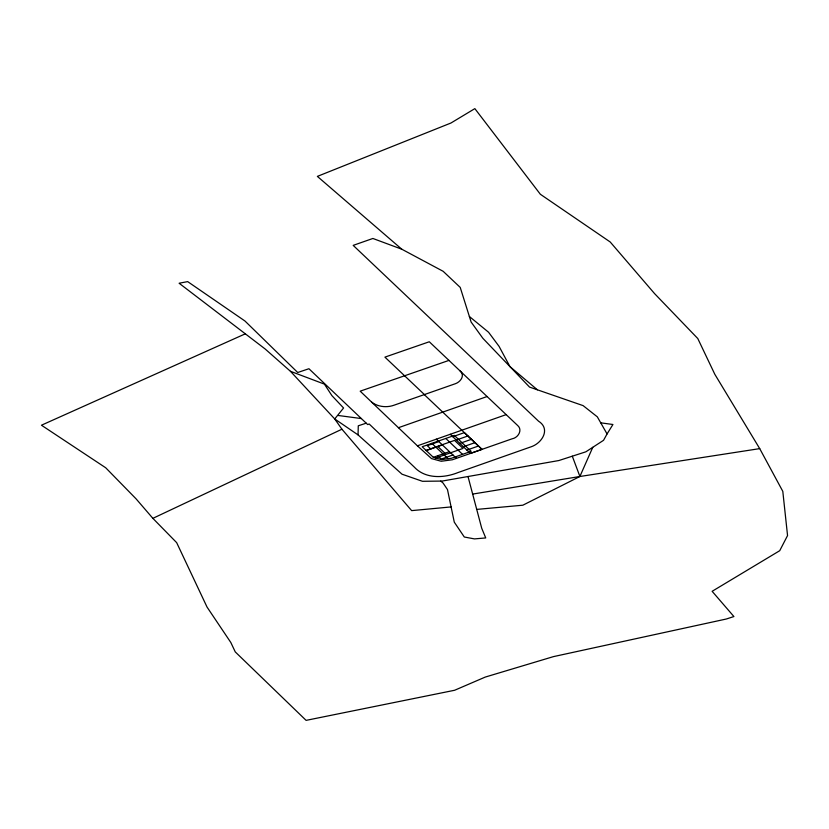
<?xml version="1.0" encoding="UTF-8"?>
<svg xmlns="http://www.w3.org/2000/svg" width="829" height="829" viewBox="0 0 829 829"><rect width="100%" height="100%" fill="white"/><g stroke="black" fill="none" stroke-linecap="round" stroke-linejoin="round"><path stroke-width="1.24" d="M358.055 434.904L358.273 425.805L366.211 423.173L367.713 424.593L369.174 423.992L414.334 467.131C425.391 479.058 443.929 478.209 457.919 472.592L531.451 446.676C542.166 442.935 550.839 428.914 538.529 421.173L353.185 245.374L372.884 238.472L401.764 249.197L443.163 271.311L460.219 287.404L471.11 322.015L482.851 338.284L529.544 387.091L583.119 405.63L597.336 416.852L607.056 433.94L603.543 440.313L585.844 451.815L558.839 460.541L442.158 481.069L422.469 481.297L402.034 474.209L358.055 434.904L334.729 418.956L290.44 371.299L265.031 348.885L179.095 283.228L187.675 281.622L244.969 321.02L297.715 372.501L308.927 368.729L366.211 423.173M476.716 509.41L522.85 505.203L579.875 476.499L592.776 447.308M607.056 433.94L612.932 424.5L600.735 422.831M451.204 506.913L411.65 510.623L341.931 429.215L334.729 418.956L343.569 407.992L331.911 395.63L324.398 384.117L290.44 371.299M245.363 333.807L41.45 425.215L105.708 467.774L136.07 498.84L152.868 518.343L341.931 429.215M398.438 427.702L487.089 396.531M448.955 360.397L360.18 391.174L417.412 445.826L506.167 414.624M438.862 441.588L427.267 445.66L430.79 449.007M452.769 436.696L464.364 432.624L482.001 449.359L470.406 453.432L450.24 434.292M426.054 450.406L454.551 440.396L463.017 448.427L435.722 458.012M426.261 450.603L442.385 444.935M456.302 440.044L467.898 435.971M459.826 443.391L471.421 439.318M433.308 457.297L449.442 451.629M463.349 446.738L474.944 442.665M452.966 454.976L441.37 459.048L437.847 455.701M466.882 450.085L478.478 446.012M472.654 494.084L579.875 476.499L759.716 448.624L782.804 491.359L787.55 535.565L779.726 550.694L712.132 591.305L733.914 616.548L726.308 619.014L553.43 656.63L485.286 677.065L454.613 690.267L306.108 720.37L235.26 651.905L230.814 642.496L207.043 607.066L176.66 542.643L152.868 518.343M338.18 415.474L361.371 418.572M371.682 402.148C377.951 406.956 386.791 407.847 394.107 405.184L455.463 383.682C460.561 381.889 465.287 375.485 460.136 370.988M469.369 316.491L488.55 332.232L499.058 346.356L509.928 366.584L537.379 389.806M440.727 481.089L443.038 483.006L447.484 489.566L454.282 522.156L464.302 537.016L474.468 538.902L485.732 537.938L481.722 528.26L468.002 476.52M401.764 249.197L317.362 176.39L450.955 123.013L474.851 108.63L540.353 194.266L610.206 241.985L654.578 293.611L697.79 338.543L714.816 374.293L759.716 448.624M417.412 445.826L431.526 458.603L441.204 461.256L452.396 459.763L512.125 438.8C518.249 437.826 523.12 429.64 517.286 425.153L429.298 341.766L384.915 357.133L424.417 394.563M424.272 394.614L482.022 449.359M445.795 438.458L462.551 454.365M436.323 439.183L456.499 458.323M437.847 446.53L444.904 453.225M431.878 443.349L448.085 458.727M572.3 456.188L579.844 476.323M454.385 435.443L422.199 446.748L433.401 457.38L441.515 459.608L451.359 458.292L471.141 451.339L454.385 435.443"/></g></svg>
